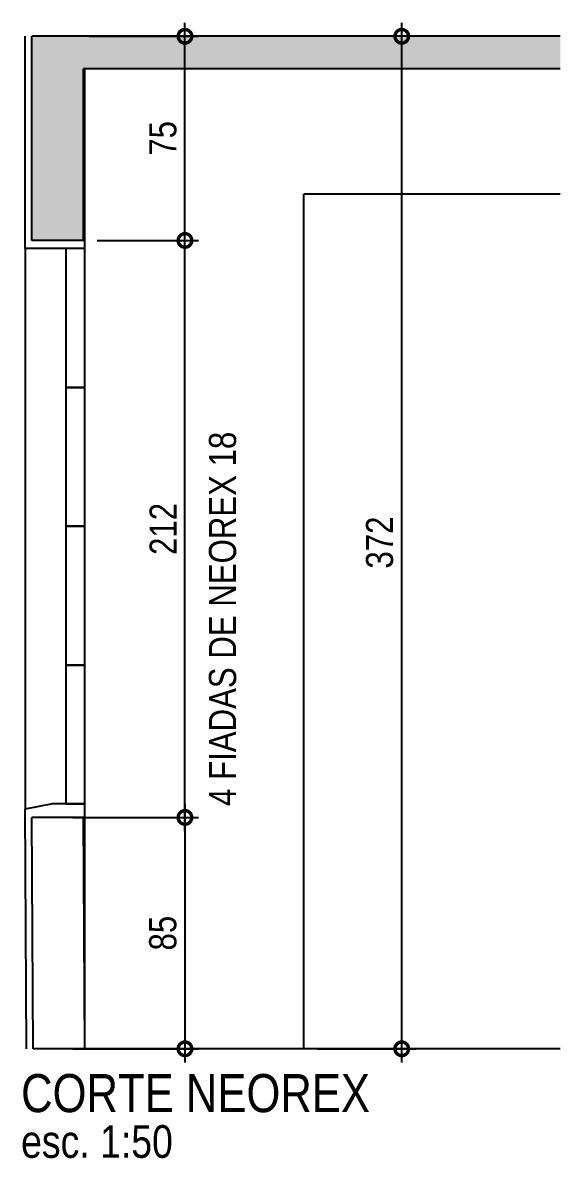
# Model space of a CAD drawing. Header units: metres. Extents: x -133 to 570, y -18 to 184.
# Drawn here: x 84.406 to 86.382, y 20.798 to 24.97 of the extents above; entities that cross this region are included whole.
import ezdxf
from ezdxf.enums import TextEntityAlignment as Align

# ---------------------------------------------------------------- set-up
doc = ezdxf.new("R2010")
doc.units = ezdxf.units.M
doc.header["$PDMODE"] = 35
for name, color, linetype in [('ARQ-ALV ACAB', 4, 'Continuous'), ('ARQ-AUX1', 1, 'Continuous'), ('ARQ-DIM', 2, 'Continuous'), ('ARQ-TXT', 2, 'Continuous'), ('ARQ-TXT EMBASAM', 2, 'Continuous'), ('ES-CORTE', 2, 'Continuous')]:
    doc.layers.add(name, color=color, linetype=linetype)
doc.styles.add('Adesa', font='ARIALN.TTF')
doc.dimstyles.new('ADESA 1-0050', dxfattribs={"dimtxt": 0.1, "dimasz": 0.1, "dimexe": 0.05, "dimexo": 0.05, "dimgap": 0.03, "dimtad": 1, "dimdec": 1, "dimlfac": 100, "dimzin": 12, "dimtxsty": 'Adesa', "dimblk": 'DOTSMALL', "dimcen": 1, "dimdle": 0.05, "dimclrd": 1, "dimclre": 1, "dimclrt": 256, "dimazin": 3, "dimtm": 1e-09, "dimtfac": 1, "dimtdec": 1, "dimtmove": 1, "dimatfit": 0, "dimldrblk": 'DOTSMALL', "dimfxl": 0.8, "dimtvp": 2, "dimtolj": 1, "dimtzin": 0, "dimarcsym": 0})

# ---------------------------------------------------------------- blocks, each defined once
blk = doc.blocks.new('PL NEOREX 18')
at = {"layer": 'ARQ-AUX1'}
blk.add_lwpolyline([(0, 0), (0.51, 0), (0.51, -0.07), (0, -0.07)], close=True, dxfattribs=at)
blk = doc.blocks.new('_DotSmall')
at = {"color": 0, "linetype": 'ByBlock', "const_width": 0.5}
blk.add_lwpolyline([(-0.0625, 0, 1), (0.0625, 0, 1)], format="xyb", close=True, dxfattribs=at)
blk = doc.blocks.new('*D262')
at = {"layer": 'ARQ-DIM', "color": 1, "lineweight": -2, "transparency": 16777216}
for p, q in [((85.0023, 22.1), (85.0023, 21.15)), ((84.5897, 22.05), (85.0523, 22.05)), ((84.5897, 21.2), (85.0523, 21.2))]:
    blk.add_line(p, q, dxfattribs=at)
at = {"layer": 'Defpoints', "color": 0, "transparency": 16777216}
for p in [(84.5397, 22.05, 0), (84.5397, 21.2, 0), (85.0023, 21.2)]:
    blk.add_point(p, dxfattribs=at)
at = {"layer": 'ARQ-DIM', "color": 1, "lineweight": -2, "transparency": 16777216, "xscale": 0.1, "yscale": 0.1, "zscale": 0.1}
for p, rotation in [((85.0023, 22.05), 90), ((85.0023, 21.2), 270)]:
    blk.add_blockref('_DotSmall', p, dxfattribs=dict(at, rotation=rotation))
at = {"layer": 'ARQ-DIM', "transparency": 16777216, "insert": (84.9213, 21.625), "char_height": 0.1, "attachment_point": 5, "rotation": 90, "style": 'Adesa'}
blk.add_mtext('\\A1;85', dxfattribs=at)
blk = doc.blocks.new('*D263')
at = {"layer": 'ARQ-DIM', "color": 1, "lineweight": -2, "transparency": 16777216}
for p, q in [((85.0023, 22), (85.0023, 24.22)), ((84.6797, 24.17), (85.0523, 24.17)), ((84.6397, 22.05), (85.0523, 22.05))]:
    blk.add_line(p, q, dxfattribs=at)
at = {"layer": 'Defpoints', "color": 0, "transparency": 16777216}
for p in [(84.6297, 24.17, 0), (85.0023, 24.17), (84.5897, 22.05)]:
    blk.add_point(p, dxfattribs=at)
at = {"layer": 'ARQ-DIM', "color": 1, "lineweight": -2, "transparency": 16777216, "xscale": 0.1, "yscale": 0.1, "zscale": 0.1}
for p, rotation in [((85.0023, 24.17), 90), ((85.0023, 22.05), 270)]:
    blk.add_blockref('_DotSmall', p, dxfattribs=dict(at, rotation=rotation))
at = {"layer": 'ARQ-DIM', "transparency": 16777216, "insert": (84.9221, 23.11), "char_height": 0.1, "attachment_point": 5, "rotation": 90, "style": 'Adesa'}
blk.add_mtext('\\A1;212', dxfattribs=at)
blk = doc.blocks.new('*D261')
at = {"layer": 'ARQ-DIM', "color": 1, "lineweight": -2, "transparency": 16777216}
for p, q in [((85.0023, 24.12), (85.0023, 24.97)), ((84.6497, 24.92), (85.0523, 24.92)), ((84.6797, 24.17), (85.0523, 24.17))]:
    blk.add_line(p, q, dxfattribs=at)
at = {"layer": 'Defpoints', "color": 0, "transparency": 16777216}
for p in [(84.5997, 24.92, 0), (85.0023, 24.92), (84.6297, 24.17, 0)]:
    blk.add_point(p, dxfattribs=at)
at = {"layer": 'ARQ-DIM', "color": 1, "lineweight": -2, "transparency": 16777216, "xscale": 0.1, "yscale": 0.1, "zscale": 0.1}
for p, rotation in [((85.0023, 24.92), 90), ((85.0023, 24.17), 270)]:
    blk.add_blockref('_DotSmall', p, dxfattribs=dict(at, rotation=rotation))
at = {"layer": 'ARQ-DIM', "transparency": 16777216, "insert": (84.9215, 24.545), "char_height": 0.1, "attachment_point": 5, "rotation": 90, "style": 'Adesa'}
blk.add_mtext('\\A1;75', dxfattribs=at)
blk = doc.blocks.new('*D264')
at = {"layer": 'ARQ-DIM', "color": 1, "lineweight": -2, "transparency": 16777216}
for p, q in [((85.7994, 21.15), (85.7994, 24.97)), ((86.3323, 24.92), (85.7494, 24.92)), ((86.3323, 21.2), (85.7494, 21.2))]:
    blk.add_line(p, q, dxfattribs=at)
at = {"layer": 'Defpoints', "color": 0, "transparency": 16777216}
for p in [(85.7994, 24.92), (86.3823, 24.92, 0), (86.3823, 21.2, 0)]:
    blk.add_point(p, dxfattribs=at)
at = {"layer": 'ARQ-DIM', "color": 1, "lineweight": -2, "transparency": 16777216, "xscale": 0.1, "yscale": 0.1, "zscale": 0.1}
for p, rotation in [((85.7994, 24.92), 90), ((85.7994, 21.2), 270)]:
    blk.add_blockref('_DotSmall', p, dxfattribs=dict(at, rotation=rotation))
at = {"layer": 'ARQ-DIM', "transparency": 16777216, "insert": (85.7183, 23.06), "char_height": 0.1, "attachment_point": 5, "rotation": 90, "style": 'Adesa'}
blk.add_mtext('\\A1;372', dxfattribs=at)
blk = doc.blocks.new('*D265')
at = {"layer": 'ARQ-DIM', "color": 1, "lineweight": -2, "transparency": 16777216}
for p, q in [((85.7994, 21.15), (85.7994, 24.97)), ((86.3323, 24.92), (85.7494, 24.92)), ((85.4897, 21.2), (85.8494, 21.2))]:
    blk.add_line(p, q, dxfattribs=at)
at = {"layer": 'Defpoints', "color": 0, "transparency": 16777216}
for p in [(85.7994, 24.92), (86.3823, 24.92, 0), (85.4397, 21.2, 0)]:
    blk.add_point(p, dxfattribs=at)
at = {"layer": 'ARQ-DIM', "color": 1, "lineweight": -2, "transparency": 16777216, "xscale": 0.1, "yscale": 0.1, "zscale": 0.1}
for p, rotation in [((85.7994, 24.92), 90), ((85.7994, 21.2), 270)]:
    blk.add_blockref('_DotSmall', p, dxfattribs=dict(at, rotation=rotation))
at = {"layer": 'ARQ-DIM', "transparency": 16777216, "insert": (85.7183, 23.06), "char_height": 0.1, "attachment_point": 5, "rotation": 90, "style": 'Adesa'}
blk.add_mtext('\\A1;372', dxfattribs=at)

msp = doc.modelspace()

# ---------------------------------------------------------------- hatches: boundary and pattern name
h = msp.add_hatch(color=8)
h.dxf.hatch_style = 1
h.paths.add_polyline_path([(86.3823, 24.8), (86.3823, 24.92), (84.4397, 24.92), (84.4397, 24.17), (84.6297, 24.17), (84.6297, 24.8)])

# ---------------------------------------------------------------- linework, layer by layer
at = {"layer": 'ARQ-ALV ACAB'}
for p, q in [((84.4147, 24.14, 0), (84.4147, 24.92)), ((84.6347, 24.14, 0), (84.6347, 24.8, 0)), ((84.6347, 24.14, 0), (84.4147, 24.14, 0)), ((84.5147, 22.1), (84.4147, 22.08, 0)), ((84.4197, 21.2, 0), (84.4147, 22.08, 0)), ((84.6347, 21.2, 0), (84.6347, 22.1, 0))]:
    msp.add_line(p, q, dxfattribs=at)
at = {"layer": 'ARQ-ALV ACAB', "elevation": 0}
msp.add_lwpolyline([(84.6347, 22.1), (84.5147, 22.1)], dxfattribs=at)
at = {"layer": 'ARQ-AUX1'}
msp.add_line((85.4397, 21.2, 0), (85.4397, 24.34, 0), dxfattribs=at)
at = {"layer": 'ARQ-AUX1', "elevation": 0}
msp.add_lwpolyline([(86.3823, 24.34), (85.4397, 24.34)], dxfattribs=at)
at = {"layer": 'ARQ-AUX1'}
msp.add_lwpolyline([(84.4147, 24.14), (84.4147, 22.08)], dxfattribs=at)
at = {"layer": 'ES-CORTE'}
for p, q in [((86.3823, 24.92, 0), (84.4397, 24.92, 0)), ((84.4397, 24.17, 0), (84.4397, 24.92, 0)), ((86.3823, 24.8, 0), (84.6297, 24.8, 0)), ((84.6297, 24.17, 0), (84.6297, 24.8, 0)), ((84.6297, 24.17, 0), (84.4397, 24.17, 0)), ((84.4447, 21.2, 0), (84.4397, 22.05, 0)), ((84.6297, 22.05, 0), (84.4397, 22.05, 0)), ((84.6347, 21.2, 0), (84.6297, 22.05, 0)), ((86.3823, 21.2, 0), (84.6297, 21.2, 0))]:
    msp.add_line(p, q, dxfattribs=at)
at = {"layer": 'ES-CORTE', "elevation": 0}
msp.add_lwpolyline([(84.6347, 21.2), (84.4447, 21.2)], dxfattribs=at)

# ---------------------------------------------------------------- block references
at = {"xscale": -1, "rotation": 270}
for p in [(84.6347, 23.63, 0), (84.6347, 23.12, 0), (84.6347, 22.61, 0), (84.6347, 22.1, 0)]:
    msp.add_blockref('PL NEOREX 18', p, dxfattribs=at)

# ---------------------------------------------------------------- texts
at = {"layer": 'ARQ-TXT', "ltscale": 0.5, "style": 'Adesa'}
for s, height, p in [('CORTE NEOREX', 0.14, (84.3998, 20.9672)), ('esc. 1:50', 0.12, (84.3998, 20.7994))]:
    msp.add_text(s, height=height, dxfattribs=at).set_placement(p)
at = {"layer": 'ARQ-TXT EMBASAM', "style": 'Adesa'}
msp.add_text('4 FIADAS DE NEOREX 18', height=0.1, rotation=90, dxfattribs=at).set_placement((85.1903, 22.7797, -0.0353), align=Align.CENTER)

# ---------------------------------------------------------------- dimensions: what is measured, and where the dimension line sits
at = {"layer": 'ARQ-DIM'}
for base, p1, p2, picture, middle in [((85.0023, 24.92), (84.6297, 24.17, 0), (84.5997, 24.92, 0), '*D261', (84.9215, 24.545)), ((85.7994, 24.92), (85.4397, 21.2, 0), (86.3823, 24.92, 0), '*D265', (85.7183, 23.06)), ((85.7994, 24.92), (86.3823, 21.2, 0), (86.3823, 24.92, 0), '*D264', (85.7183, 23.06)), ((85.0023, 24.17), (84.5897, 22.05), (84.6297, 24.17, 0), '*D263', (84.9221, 23.11)), ((85.0023, 21.2), (84.5397, 22.05, 0), (84.5397, 21.2, 0), '*D262', (84.9213, 21.625))]:
    dim = msp.add_linear_dim(base=base, p1=p1, p2=p2, angle=90, dimstyle='ADESA 1-0050', dxfattribs=at)
    dim.commit()
    dim.dimension.update_dxf_attribs({"geometry": picture, "text_midpoint": middle})

doc.saveas('drawing.dxf')
